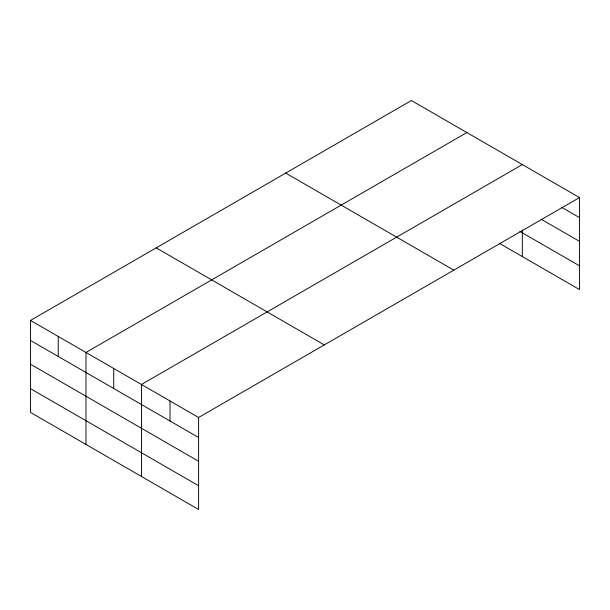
<?xml version="1.0" encoding="UTF-8"?>
<svg xmlns="http://www.w3.org/2000/svg" width="610" height="610" viewBox="0 0 610 610"><rect width="100%" height="100%" fill="white"/><g stroke="black" fill="none" stroke-linecap="round" stroke-linejoin="round"><path stroke-width="0.91" d="M579.5 197.579L411.392 100.52L30.5 320.433L30.5 412.421L198.608 509.48L198.608 417.484L579.5 197.579L579.5 289.567L499.498 243.382M466.871 132.553L85.972 352.458L85.972 444.454M522.343 164.578L141.451 384.483L141.451 476.479M561.535 207.24L579.5 217.61M541.123 219.203L579.5 241.354M519.895 231.411L579.5 265.823M285.701 173.087L453.802 270.146M156.198 247.858L324.299 344.917M30.5 320.433L198.608 417.484M30.5 340.464L198.608 437.515M30.5 364.208L198.608 461.267M30.5 388.677L198.608 485.728M522.343 230L522.343 256.574M170.03 400.983L170.03 421.014M113.712 368.47L113.712 388.501M58.24 336.445L58.24 356.476"/></g></svg>
